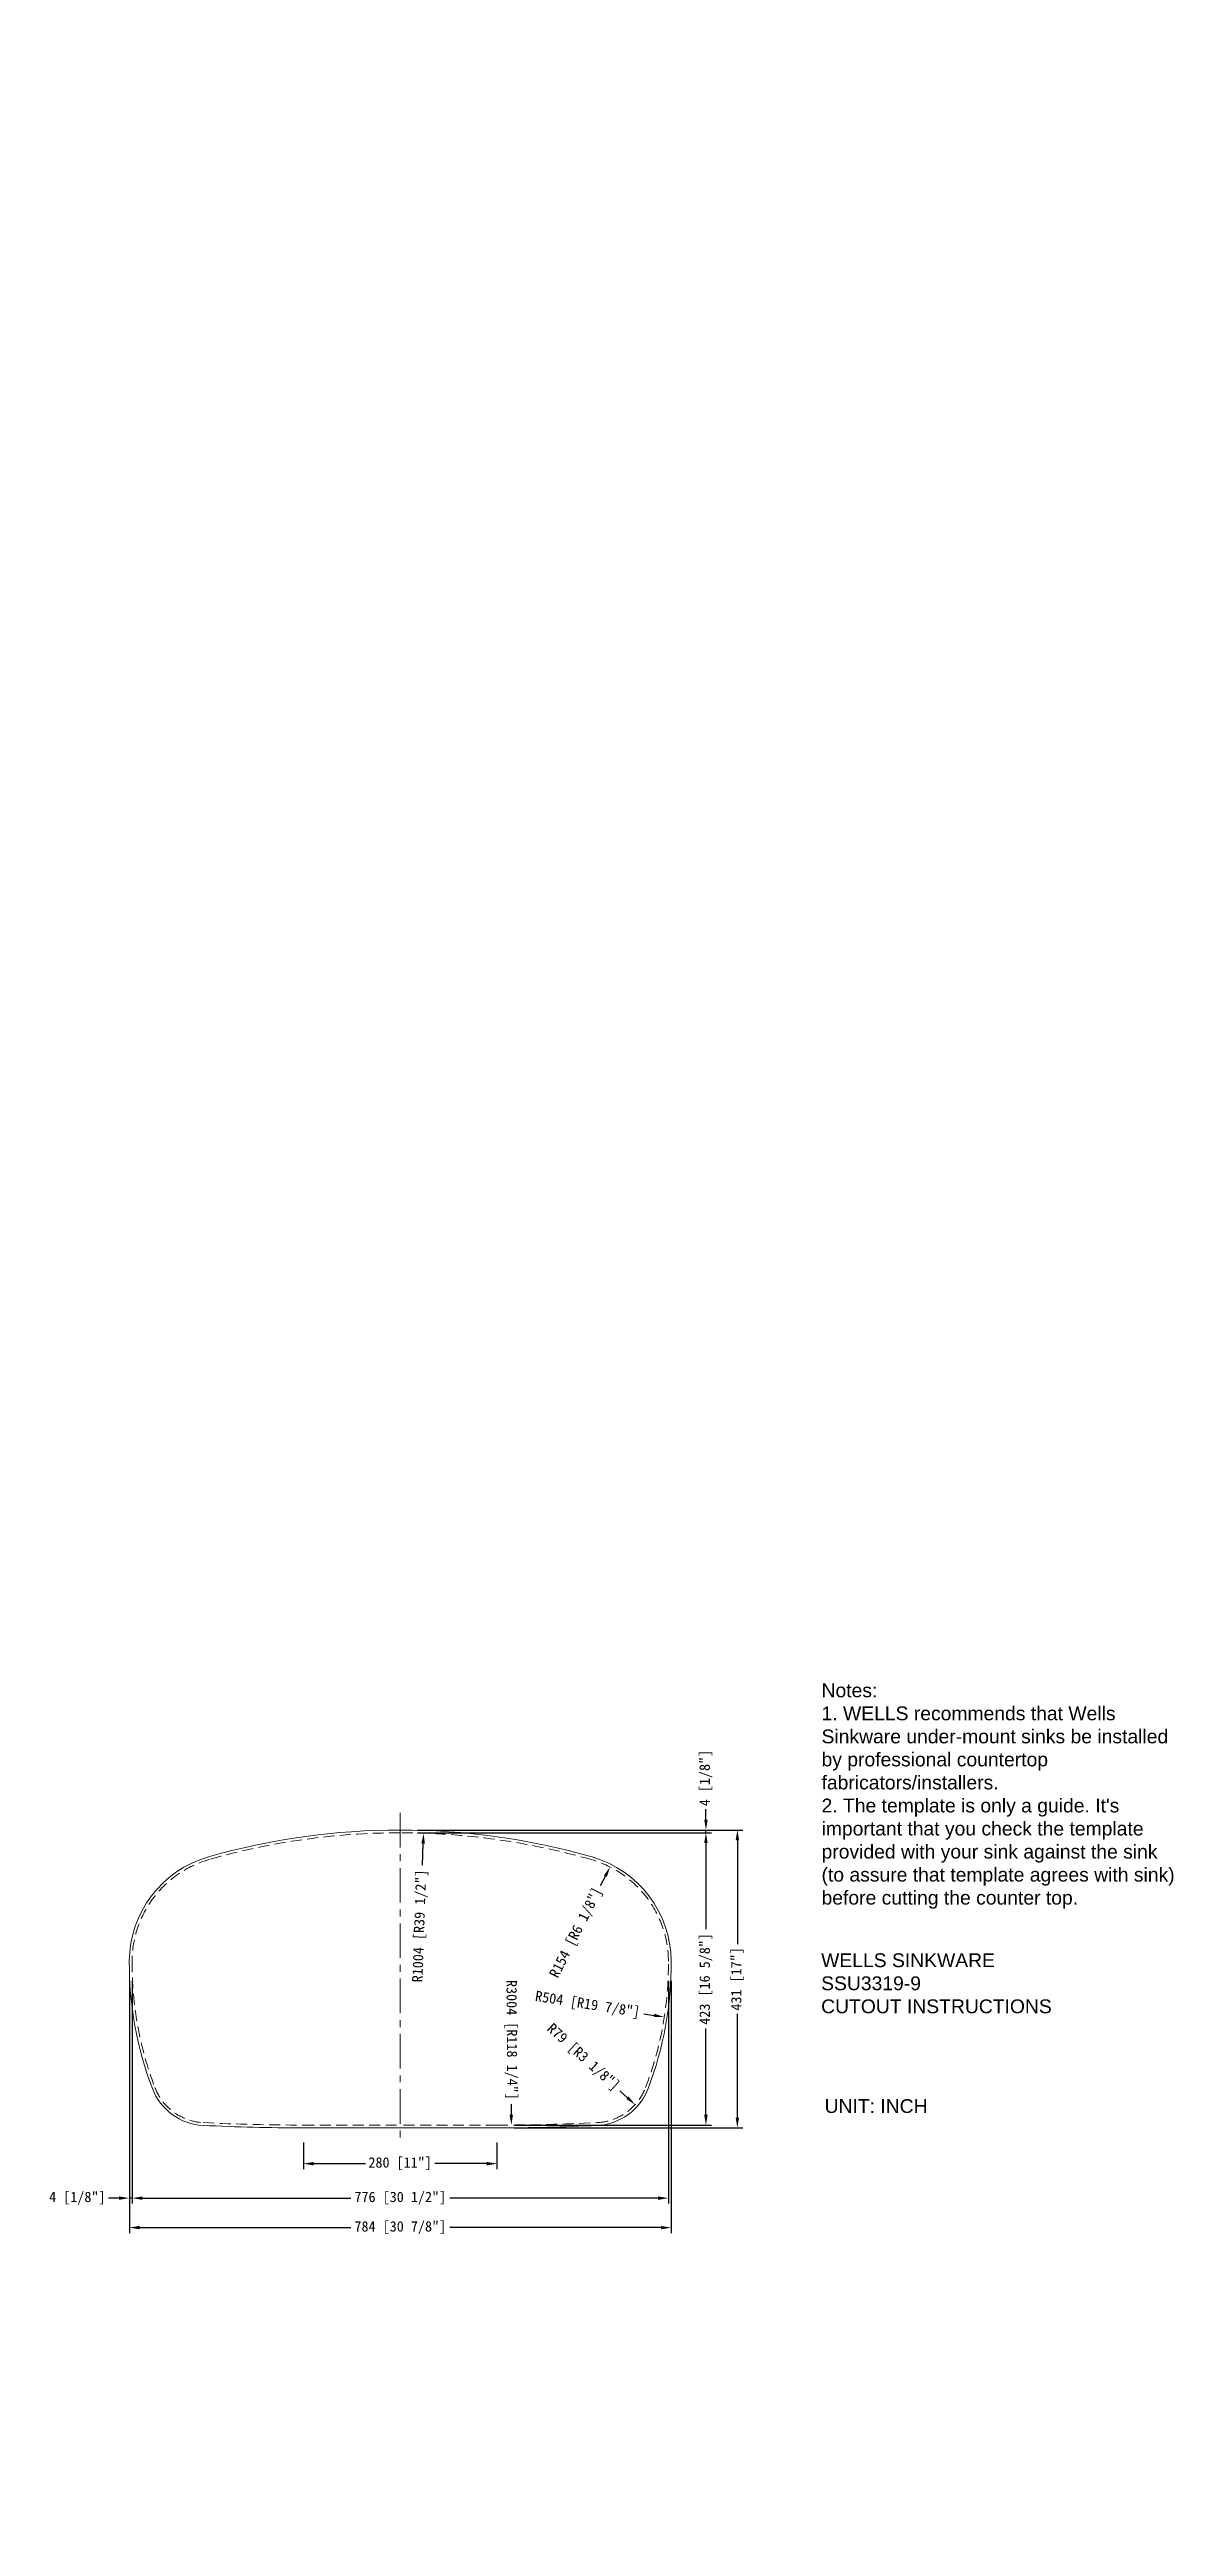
# Model space of a CAD drawing. Header units: inches. Extents: x 49343 to 50969, y -106402 to -102817.
import ezdxf

# ---------------------------------------------------------------- set-up
doc = ezdxf.new("R2010")
doc.units = ezdxf.units.IN
doc.header["$MEASUREMENT"] = 0
doc.linetypes.add('CENTER', pattern=[2, 1.25, -0.25, 0.25, -0.25])
doc.linetypes.add('HIDDEN2', pattern=[4.7625, 3.175, -1.5875])
doc.layers.get('0').update_dxf_attribs({"lineweight": 18})
doc.layers.add('图层2', color=7, linetype='Continuous')
doc.layers.add('标注', color=80, linetype='Continuous', lineweight=9)
doc.layers.add('虚线', color=4, linetype='HIDDEN2', lineweight=9)
doc.styles.get("Standard").update_dxf_attribs({"font": 'SimSun.ttf'})
doc.dimstyles.new('毫米英寸', dxfattribs={"dimtxt": 15, "dimasz": 15, "dimexe": 8, "dimexo": 25, "dimgap": 5, "dimtad": 0, "dimdec": 1, "dimtxsty": 'Standard', "dimcen": 0.09, "dimclrd": 3, "dimclre": 3, "dimclrt": 3, "dimadec": 1, "dimazin": 2, "dimtfac": 1, "dimtdec": 1, "dimtmove": 0, "dimatfit": 3, "dimfxl": 1, "dimtolj": 1, "dimtzin": 0, "dimarcsym": 0})

# ---------------------------------------------------------------- blocks, each defined once
blk = doc.blocks.new('*D1')
at = {"layer": 'Defpoints', "color": 0, "ltscale": 5}
for p in [(49849.9, -105398.2), (49989.9, -105821.3), (50292.3, -105821.3)]:
    blk.add_point(p, dxfattribs=at)
at = {"layer": '标注', "color": 3, "lineweight": -2, "ltscale": 5}
for p, q in [((49874.9, -105398.2), (50300.3, -105398.2)), ((50292.3, -105413.2), (50292.3, -105537.9)), ((50292.3, -105806.3), (50292.3, -105681.6)), ((50014.9, -105821.3), (50300.3, -105821.3))]:
    blk.add_line(p, q, dxfattribs=at)
at = {"layer": '标注', "color": 3, "ltscale": 5}
for points in [[(50289.8, -105413.2), (50294.8, -105413.2), (50292.3, -105398.2)], [(50289.8, -105806.3), (50294.8, -105806.3), (50292.3, -105821.3)]]:
    blk.add_solid(points, dxfattribs=at)
at = {"layer": '标注', "color": 3, "ltscale": 5, "insert": (50292.3, -105609.7), "char_height": 15, "attachment_point": 5, "rotation": 90}
blk.add_mtext('\\A1;423 [16 5/8"]', dxfattribs=at)
blk = doc.blocks.new('*D2')
at = {"layer": 'Defpoints', "color": 0, "ltscale": 5}
for p in [(49709.9, -105821.3), (49989.9, -105821.3), (49989.9, -105877.1)]:
    blk.add_point(p, dxfattribs=at)
at = {"layer": '标注', "color": 3, "lineweight": -2, "ltscale": 5}
for p, q in [((49709.9, -105846.3), (49709.9, -105885.1)), ((49989.9, -105846.3), (49989.9, -105885.1)), ((49724.9, -105877.1), (49799.6, -105877.1)), ((49974.9, -105877.1), (49900.2, -105877.1))]:
    blk.add_line(p, q, dxfattribs=at)
at = {"layer": '标注', "color": 3, "ltscale": 5}
for points in [[(49724.9, -105874.6), (49724.9, -105879.6), (49709.9, -105877.1)], [(49974.9, -105874.6), (49974.9, -105879.6), (49989.9, -105877.1)]]:
    blk.add_solid(points, dxfattribs=at)
at = {"layer": '标注', "color": 3, "ltscale": 5, "insert": (49849.9, -105877.1), "char_height": 15, "attachment_point": 5}
blk.add_mtext('\\A1;280 [11"]', dxfattribs=at)
blk = doc.blocks.new('*D3')
at = {"layer": 'Defpoints', "color": 0, "ltscale": 5}
for p in [(49462.1, -105587.4), (50238.1, -105587.4), (49462.1, -105927)]:
    blk.add_point(p, dxfattribs=at)
at = {"layer": '标注', "color": 3, "lineweight": -2, "ltscale": 5}
for p, q in [((49462.1, -105612.4), (49462.1, -105935)), ((50238.1, -105612.4), (50238.1, -105935)), ((49477.1, -105927), (49778.5, -105927)), ((50223.1, -105927), (49921.6, -105927))]:
    blk.add_line(p, q, dxfattribs=at)
at = {"layer": '标注', "color": 3, "ltscale": 5}
for points in [[(49477.1, -105924.5), (49477.1, -105929.5), (49462.1, -105927)], [(50223.1, -105924.5), (50223.1, -105929.5), (50238.1, -105927)]]:
    blk.add_solid(points, dxfattribs=at)
at = {"layer": '标注', "color": 3, "ltscale": 5, "insert": (49850.1, -105927), "char_height": 15, "attachment_point": 5}
blk.add_mtext('\\A1;776 [30 1/2"]', dxfattribs=at)
blk = doc.blocks.new('*D9')
at = {"layer": 'Defpoints', "color": 0, "ltscale": 5}
for p in [(49458.1, -105587.4), (50242.1, -105587.4), (50242.1, -105969.7)]:
    blk.add_point(p, dxfattribs=at)
at = {"layer": '标注', "color": 3, "lineweight": -2, "ltscale": 5}
for p, q in [((49458.1, -105612.4), (49458.1, -105977.7)), ((50242.1, -105612.4), (50242.1, -105977.7)), ((49473.1, -105969.7), (49778.5, -105969.7)), ((50227.1, -105969.7), (49921.6, -105969.7))]:
    blk.add_line(p, q, dxfattribs=at)
at = {"layer": '标注', "color": 3, "ltscale": 5}
for points in [[(49473.1, -105967.2), (49473.1, -105972.2), (49458.1, -105969.7)], [(50227.1, -105967.2), (50227.1, -105972.2), (50242.1, -105969.7)]]:
    blk.add_solid(points, dxfattribs=at)
at = {"layer": '标注', "color": 3, "ltscale": 5, "insert": (49850.1, -105969.7), "char_height": 15, "attachment_point": 5}
blk.add_mtext('\\A1;784 [30 7/8"]', dxfattribs=at)
blk = doc.blocks.new('*D10')
at = {"layer": 'Defpoints', "color": 0, "ltscale": 5}
for p in [(49849.9, -105394.2), (49989.9, -105825.3), (50337.8, -105825.3)]:
    blk.add_point(p, dxfattribs=at)
at = {"layer": '标注', "color": 3, "lineweight": -2, "ltscale": 5}
for p, q in [((49874.9, -105394.2), (50345.8, -105394.2)), ((50337.8, -105409.2), (50337.8, -105559.2)), ((50337.8, -105810.3), (50337.8, -105660.2)), ((50014.9, -105825.3), (50345.8, -105825.3))]:
    blk.add_line(p, q, dxfattribs=at)
at = {"layer": '标注', "color": 3, "ltscale": 5}
for points in [[(50335.3, -105409.2), (50340.3, -105409.2), (50337.8, -105394.2)], [(50335.3, -105810.3), (50340.3, -105810.3), (50337.8, -105825.3)]]:
    blk.add_solid(points, dxfattribs=at)
at = {"layer": '标注', "color": 3, "ltscale": 5, "insert": (50337.8, -105609.7), "char_height": 15, "attachment_point": 5, "rotation": 90}
blk.add_mtext('\\A1;431 [17"]', dxfattribs=at)
blk = doc.blocks.new('*D20')
at = {"layer": 'Defpoints', "color": 0, "ltscale": 5}
for p in [(49883.7, -105398.8), (49849.9, -106402.2)]:
    blk.add_point(p, dxfattribs=at)
at = {"layer": '标注', "color": 3, "lineweight": -2, "ltscale": 5}
blk.add_line((49882.1, -105445.3), (49883.2, -105413.8), dxfattribs=at)
at = {"layer": '标注', "color": 3, "ltscale": 5}
blk.add_solid([(49880.7, -105413.7), (49885.7, -105413.8), (49883.7, -105398.8)], dxfattribs=at)
at = {"layer": '标注', "color": 3, "ltscale": 5, "insert": (49879.2, -105533.1), "char_height": 15, "attachment_point": 5, "rotation": 88.072}
blk.add_mtext('\\A1;R1004 [R39 1/2"]', dxfattribs=at)
blk = doc.blocks.new('*D21')
at = {"layer": 'Defpoints', "color": 0, "ltscale": 5}
for p in [(50153.6, -105447.7), (50084, -105585.1)]:
    blk.add_point(p, dxfattribs=at)
at = {"layer": '标注', "color": 3, "lineweight": -2, "ltscale": 5}
blk.add_line((50140, -105474.4), (50146.8, -105461.1), dxfattribs=at)
at = {"layer": '标注', "color": 3, "ltscale": 5}
blk.add_solid([(50144.6, -105459.9), (50149, -105462.2), (50153.6, -105447.7)], dxfattribs=at)
at = {"layer": '标注', "color": 3, "ltscale": 5, "insert": (50105.2, -105543.3), "char_height": 15, "attachment_point": 5, "rotation": 63.1622}
blk.add_mtext('\\A1;R154 [R6 1/8"]', dxfattribs=at)
blk = doc.blocks.new('*D22')
at = {"layer": 'Defpoints', "color": 0, "ltscale": 5}
for p in [(49734.1, -105587.4), (50232.1, -105664.9)]:
    blk.add_point(p, dxfattribs=at)
at = {"layer": '标注', "color": 3, "lineweight": -2, "ltscale": 5}
blk.add_line((50202.4, -105660.3), (50217.2, -105662.6), dxfattribs=at)
at = {"layer": '标注', "color": 3, "ltscale": 5}
blk.add_solid([(50217.6, -105660.1), (50216.9, -105665), (50232.1, -105664.9)], dxfattribs=at)
at = {"layer": '标注', "color": 3, "ltscale": 5, "insert": (50120.9, -105647.6), "char_height": 15, "attachment_point": 5, "rotation": 351.1569}
blk.add_mtext('\\A1;R504 [R19 7/8"]', dxfattribs=at)
blk = doc.blocks.new('*D23')
at = {"layer": 'Defpoints', "color": 0, "ltscale": 5}
for p in [(50131.2, -105738.8), (50189.8, -105791.7)]:
    blk.add_point(p, dxfattribs=at)
at = {"layer": '标注', "color": 3, "lineweight": -2, "ltscale": 5}
blk.add_line((50167.6, -105771.6), (50178.7, -105781.7), dxfattribs=at)
at = {"layer": '标注', "color": 3, "ltscale": 5}
blk.add_solid([(50180.4, -105779.8), (50177, -105783.5), (50189.8, -105791.7)], dxfattribs=at)
at = {"layer": '标注', "color": 3, "ltscale": 5, "insert": (50114.2, -105723.6), "char_height": 15, "attachment_point": 5, "rotation": 317.9767}
blk.add_mtext('\\A1;R79 [R3 1/8"]', dxfattribs=at)
blk = doc.blocks.new('*D24')
at = {"layer": 'Defpoints', "color": 0, "ltscale": 5}
for p in [(49989.9, -102817.3), (50010.8, -105821.2)]:
    blk.add_point(p, dxfattribs=at)
at = {"layer": '标注', "color": 3, "lineweight": -2, "ltscale": 5}
blk.add_line((50010.6, -105791.2), (50010.7, -105806.2), dxfattribs=at)
at = {"layer": '标注', "color": 3, "ltscale": 5}
blk.add_solid([(50013.2, -105806.2), (50008.2, -105806.2), (50010.8, -105821.2)], dxfattribs=at)
at = {"layer": '标注', "color": 3, "ltscale": 5, "insert": (50010, -105698), "char_height": 15, "attachment_point": 5, "rotation": 270.3994}
blk.add_mtext('\\A1;R3004 [R118 1/4"]', dxfattribs=at)
blk = doc.blocks.new('*D25')
at = {"layer": 'Defpoints', "color": 0, "ltscale": 5}
for p in [(49458.1, -105927), (49458.1, -105927), (49462.1, -105927)]:
    blk.add_point(p, dxfattribs=at)
at = {"layer": '标注', "color": 3, "lineweight": -2, "ltscale": 5}
for p, q in [((49443.1, -105927), (49428.1, -105927)), ((49458.1, -105902), (49458.1, -105919)), ((49462.1, -105927), (49458.1, -105927)), ((49462.1, -105902), (49462.1, -105919)), ((49477.1, -105927), (49492.1, -105927))]:
    blk.add_line(p, q, dxfattribs=at)
at = {"layer": '标注', "color": 3, "ltscale": 5}
for points in [[(49443.1, -105924.5), (49443.1, -105929.5), (49458.1, -105927)], [(49477.1, -105924.5), (49477.1, -105929.5), (49462.1, -105927)]]:
    blk.add_solid(points, dxfattribs=at)
at = {"layer": '标注', "color": 3, "ltscale": 5, "insert": (49382.9, -105927), "char_height": 15, "attachment_point": 5}
blk.add_mtext('\\A1;4 [1/8"]', dxfattribs=at)
blk = doc.blocks.new('*D26')
at = {"layer": 'Defpoints', "color": 0, "ltscale": 5}
for p in [(50292.3, -105394.2), (50292.3, -105394.2), (50292.3, -105398.2)]:
    blk.add_point(p, dxfattribs=at)
at = {"layer": '标注', "color": 3, "lineweight": -2, "ltscale": 5}
for p, q in [((50267.3, -105394.2), (50284.3, -105394.2)), ((50292.3, -105379.2), (50292.3, -105364.2)), ((50292.3, -105398.2), (50292.3, -105394.2)), ((50267.3, -105398.2), (50284.3, -105398.2)), ((50292.3, -105413.2), (50292.3, -105428.2))]:
    blk.add_line(p, q, dxfattribs=at)
at = {"layer": '标注', "color": 3, "ltscale": 5}
for points in [[(50289.8, -105379.2), (50294.8, -105379.2), (50292.3, -105394.2)], [(50289.8, -105413.2), (50294.8, -105413.2), (50292.3, -105398.2)]]:
    blk.add_solid(points, dxfattribs=at)
at = {"layer": '标注', "color": 3, "ltscale": 5, "insert": (50292.3, -105319), "char_height": 15, "attachment_point": 5, "rotation": 90}
blk.add_mtext('\\A1;4 [1/8"]', dxfattribs=at)

msp = doc.modelspace()

# ---------------------------------------------------------------- linework, layer by layer
at = {"ltscale": 2}
for p in [(49709.9, -105825.25), (49989.9, -105825.25)]:
    msp.add_line(p, (49849.9, -105825.25), dxfattribs=at)
for centre, radius, start, end in [((49849.9, -106402.2), 1008, 90, 105.96844), ((49849.9, -106402.2), 1008, 74.01049, 90), ((49616.06, -105585), 158, 105.96844, 179.60813), ((50084.04, -105585.09), 158, 0.37778, 74.01049), ((49966.05, -105587.4), 508, 179.60813, 200.87775), ((49734.05, -105587.4), 508, 339.12438, 0.37778), ((49568.96, -105738.85), 83, 200.87775, 267.23805), ((50131.15, -105738.84), 83, 272.76795, 339.12438), ((49709.9, -102817.26), 3007.99, 267.23805, 270), ((49989.9, -102817.26), 3007.99, 270, 272.76795)]:
    msp.add_arc(centre, radius, start, end, dxfattribs=at)
at = {"layer": '标注', "color": 1, "linetype": 'CENTER', "ltscale": 40}
msp.add_line((49849.9, -105369.35), (49849.9, -105839.81), dxfattribs=at)
at = {"layer": '虚线', "ltscale": 5}
for p in [(49709.9, -105821.25), (49989.9, -105821.25)]:
    msp.add_line(p, (49849.9, -105821.25), dxfattribs=at)
for centre, radius, start, end in [((49849.9, -106402.2), 1004, 90, 105.96844), ((49849.9, -106402.2), 1004, 74.01049, 90), ((49616.06, -105585), 154, 105.96844, 179.60813), ((50084.04, -105585.09), 154, 0.37778, 74.01049), ((49966.05, -105587.4), 504, 179.60813, 200.87775), ((49734.05, -105587.4), 504, 339.12438, 0.37778), ((49568.96, -105738.85), 79, 200.87775, 267.23805), ((50131.15, -105738.84), 79, 272.76795, 339.12438), ((49709.9, -102817.26), 3003.99, 267.23805, 270), ((49989.9, -102817.26), 3003.99, 270, 272.76795)]:
    msp.add_arc(centre, radius, start, end, dxfattribs=at)

# ---------------------------------------------------------------- texts
at = {"color": 0, "insert": (50459.57, -105182.06), "char_height": 20, "width": 511.3238, "attachment_point": 1}
msp.add_mtext("{\\fArial|b0|i0|c0|p34;\\C4;Notes: \\P1. WELLS recommends that Wells Sinkware under-mount sinks be installed by professional countertop fabricators/installers. \\P2. The template is only a guide. It's important that you check the template provided with your sink against the sink (to assure that template agrees with sink) before cutting the counter top.}", dxfattribs=at)
at = {"layer": '图层2', "insert": (50463.96, -105783.76), "char_height": 20, "attachment_point": 1}
msp.add_mtext_dynamic_manual_height_columns('{\\fArial|b0|i0|c0|p34;UNIT: INCH}', width=329.6038, gutter_width=12.5, heights=[0], dxfattribs=at)
at = {"layer": '标注', "ltscale": 5, "insert": (50458.99, -105572.7), "char_height": 20, "attachment_point": 1}
msp.add_mtext_dynamic_manual_height_columns('{\\fArial|b0|i0|c0|p34;\\C7;WELLS SINKWARE\\PSSU3319-9\\PCUTOUT INSTRUCTIONS}', width=472.0974, gutter_width=1, heights=[0], dxfattribs=at)

# ---------------------------------------------------------------- dimensions: what is measured, and where the dimension line sits
at = {"layer": '标注', "ltscale": 5}
for center, mpoint, picture, middle in [((49989.9, -102817.26), (50010.84, -105821.18), '*D24', (50009.98, -105698.02)), ((49849.9, -106402.2), (49883.68, -105398.77), '*D20', (49879.16, -105533.1)), ((50084.04, -105585.09), (50153.57, -105447.68), '*D21', (50105.19, -105543.3)), ((49734.05, -105587.4), (50232.06, -105664.88), '*D22', (50120.9, -105647.58)), ((50131.15, -105738.84), (50189.84, -105791.73), '*D23', (50114.19, -105723.55))]:
    dim = msp.add_radius_dim(center=center, mpoint=mpoint, dimstyle='毫米英寸', dxfattribs=at)
    dim.commit()
    dim.dimension.update_dxf_attribs({"geometry": picture, "text_midpoint": middle, "dimtype": 164})
for base, p1, p2, picture, middle in [((50292.28, -105394.2), (50292.28, -105398.2), (50292.28, -105394.2), '*D26', (50292.28, -105319.04)), ((50337.8209, -105825.2527), (49849.9022, -105394.2036), (49989.9019, -105825.2527), '*D10', (50337.8209, -105609.7281)), ((50292.2783, -105821.2527), (49849.9022, -105398.2036), (49989.9019, -105821.2527), '*D1', (50292.2783, -105609.7281))]:
    dim = msp.add_linear_dim(base=base, p1=p1, p2=p2, angle=90, dimstyle='毫米英寸', dxfattribs=at)
    dim.commit()
    dim.dimension.update_dxf_attribs({"geometry": picture, "text_midpoint": middle})
for base, p1, p2, picture, middle in [((50242.05, -105969.67), (49458.05, -105587.4), (50242.05, -105587.4), '*D9', (49850.05, -105969.67)), ((49462.05, -105927.04), (50238.05, -105587.4), (49462.05, -105587.4), '*D3', (49850.05, -105927.04)), ((49458.05, -105927.04), (49462.05, -105927.04), (49458.05, -105927.04), '*D25', (49382.89, -105927.04))]:
    dim = msp.add_linear_dim(base=base, p1=p1, p2=p2, dimstyle='毫米英寸', dxfattribs=at)
    dim.commit()
    dim.dimension.update_dxf_attribs({"geometry": picture, "text_midpoint": middle})
dim = msp.add_aligned_dim(p1=(49709.9, -105821.25), p2=(49989.9, -105821.25), distance=-55.8, dimstyle='毫米英寸', dxfattribs=at)
dim.commit()
dim.dimension.update_dxf_attribs({"geometry": '*D2', "text_midpoint": (49849.9, -105877.05)})

doc.saveas('drawing.dxf')
